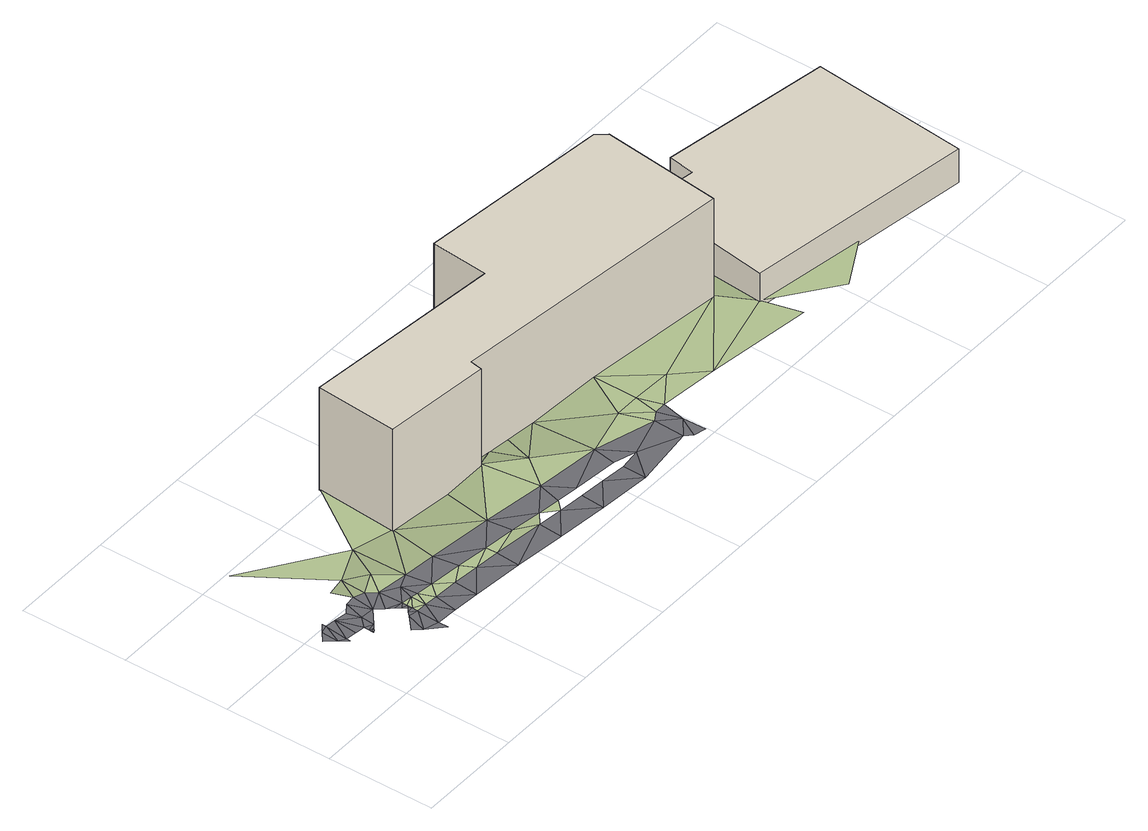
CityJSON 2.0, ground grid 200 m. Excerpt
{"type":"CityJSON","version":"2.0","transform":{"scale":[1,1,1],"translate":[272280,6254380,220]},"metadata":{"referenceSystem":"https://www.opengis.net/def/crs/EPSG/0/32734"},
"CityObjects":{
"building1":{"type":"Building","attributes":{"address":"183 Sir Lowry Road Woodstock Cape Town","building":"yes","building:levels":7,"building_height":20.9,"roof_height":30.75,"ground_height":9.85,"plus_code":"4FRW3CCR+WHW"},"geometry":[{"type":"Solid","lod":"1","boundaries":[[[[0,1,2,3]],[[1,4,5,2]],[[4,6,7,5]],[[6,8,9,7]],[[8,10,11,9]],[[10,12,13,11]],[[12,14,15,13]],[[14,16,17,15]],[[16,0,3,17]],[[3,2,5,7,9,11,13,15,17]],[[16,14,12,10,8,6,4,1,0]]]]}]},
"building2":{"type":"Building","attributes":{"address":"5 Victoria Road Woodstock Cape Town","building":"retail","building:levels":2,"building_height":6.9,"roof_height":16.54,"ground_height":9.64,"plus_code":"4FRW3CCR+WV2"},"geometry":[{"type":"Solid","lod":"1","boundaries":[[[[18,19,20,21]],[[19,22,23,20]],[[22,24,25,23]],[[24,26,27,25]],[[26,28,29,27]],[[28,30,31,29]],[[30,18,21,31]],[[21,20,23,25,27,29,31]],[[30,28,26,24,22,19,18]]]]}]},
"terrain1":{"type":"TINRelief","geometry":[{"type":"CompositeSurface","lod":"1","boundaries":[[[32,33,34]],[[35,36,37]],[[32,38,39]],[[40,39,38]],[[35,41,36]],[[34,38,32]],[[34,42,38]],[[43,44,41]],[[45,42,34]],[[36,41,44]],[[36,46,47]],[[42,45,48]],[[44,43,49]],[[48,45,50]],[[36,44,46]],[[44,49,46]],[[50,51,48]],[[52,51,50]],[[53,46,49]],[[54,53,49]],[[52,55,51]],[[55,52,56]],[[53,57,46]],[[58,53,54]],[[56,59,55]],[[59,56,60]],[[53,58,61]],[[60,62,59]],[[61,58,63]],[[62,64,65]],[[63,58,66]],[[67,63,66]],[[63,68,69]],[[67,68,63]],[[66,70,67]],[[68,67,71]],[[67,72,71]],[[72,67,70]],[[73,72,70]],[[70,74,73]],[[72,73,75]],[[76,73,74]],[[73,76,77]],[[78,77,76]],[[75,73,77]],[[77,78,79]],[[75,77,79]],[[79,78,80]],[[81,75,79]],[[81,79,80]],[[82,81,80]],[[82,80,83]],[[82,84,81]],[[81,84,85]],[[84,86,85]],[[86,10,85]],[[82,87,88]]]}]},
"road1":{"type":"Road","attributes":{"highway":"secondary","name":"Victoria Road","surface":"asphalt","lanes":2,"width":4.4,"oneway":"yes"},"geometry":[{"type":"MultiSurface","lod":"1","boundaries":[[[89,90,91]],[[33,92,91]],[[34,93,45]],[[94,95,96]],[[96,97,94]],[[70,98,96]],[[95,74,96]],[[94,99,100]],[[101,102,103]],[[76,74,103]],[[74,95,103]],[[103,95,101]],[[96,74,70]],[[104,105,106]],[[106,105,107]],[[108,109,110]],[[111,108,106]],[[112,48,49]],[[40,113,114]],[[50,45,115]],[[99,94,97]],[[116,66,65]],[[76,103,78]],[[58,54,55]],[[117,91,92]],[[38,42,112]],[[118,119,120]],[[118,121,119]],[[122,123,119]],[[122,121,35]],[[121,41,35]],[[110,109,120]],[[41,121,43]],[[40,38,112]],[[121,124,43]],[[39,114,125]],[[126,127,118]],[[66,62,65]],[[33,128,92]],[[129,60,130]],[[130,60,56]],[[131,132,127]],[[118,120,126]],[[133,134,132]],[[127,126,131]],[[132,131,133]],[[134,133,135]],[[125,32,39]],[[43,124,40]],[[40,124,113]],[[40,114,39]],[[128,33,32]],[[32,125,128]],[[120,119,110]],[[104,136,105]],[[108,110,104]],[[106,108,104]],[[42,48,112]],[[93,34,90]],[[33,90,34]],[[51,54,48]],[[48,54,49]],[[49,43,112]],[[40,112,43]],[[122,119,121]],[[110,119,123]],[[91,90,33]],[[115,45,93]],[[129,100,64]],[[98,70,116]],[[100,99,137]],[[66,116,70]],[[59,58,55]],[[115,130,52]],[[62,58,59]],[[50,115,52]],[[55,54,51]],[[60,129,64]],[[62,66,58]],[[64,100,137]],[[52,130,56]]]}]}
},
"vertices":[
[313,407,9],[300,253,9],[300,253,218],[313,407,218],[502,232,9],[502,232,218],[506,255,9],[506,255,218],[1053,193,9],[1053,193,218],[1080,418,9],[1080,418,218],[1065,437,9],[1065,437,218],[702,476,9],[702,476,218],[691,368,9],[691,368,218],
[1517,63,7],[1547,357,7],[1547,357,76],[1517,63,76],[1228,410,7],[1228,410,76],[1220,361,7],[1220,361,76],[1195,365,7],[1195,365,76],[1109,276,7],[1109,276,76],[1086,128,7],[1086,128,76],
[154,105,26],[154,94,26],[174,93,26],[120,194,26],[151,241,16],[107,229,26],[175,122,26],[155,115,26],[155,125,26],[139,186,26],[188,120,26],[153,169,26],[181,206,26],[199,91,26],[223,273,14],[54,387,16],[220,116,26],[213,162,26],[245,89,26],[281,109,26],[294,84,26],[300,253,14],[274,155,26],[341,102,26],[342,80,26],[313,407,14],[395,141,26],[401,95,26],[439,70,24],[423,240,12],[462,88,24],[502,232,24],[487,65,24],[504,83,24],[516,126,24],[559,182,24],[546,250,12],[506,255,12],[637,112,24],[586,246,12],[643,239,12],[732,137,22],[752,81,22],[780,224,22],[771,92,22],[779,138,22],[792,93,22],[853,135,22],[904,81,22],[1053,193,21],[1086,128,21],[1104,55,21],[1109,276,9],[1066,306,9],[1195,365,8],[1204,42,19],[1302,96,19],
[151,32,26],[151,50,26],[124,59,26],[136,97,26],[191,48,26],[631,7,24],[749,23,22],[674,57,22],[632,51,24],[630,69,24],[584,56,24],[533,16,24],[762,11,22],[784,5,22],[783,50,22],[37,185,26],[22,181,26],[20,149,26],[5,167,26],[33,141,26],[53,139,26],[57,183,26],[32,134,26],[185,150,26],[138,126,26],[144,118,26],[242,45,26],[546,78,24],[111,74,26],[86,129,26],[89,154,26],[71,136,26],[114,152,26],[100,192,26],[82,179,26],[127,137,26],[151,110,26],[71,126,26],[78,123,26],[143,104,26],[436,26,24],[339,36,26],[71,121,26],[74,119,26],[71,119,26],[72,118,26],[71,117,26],[38,193,26],[536,60,24]
]}
